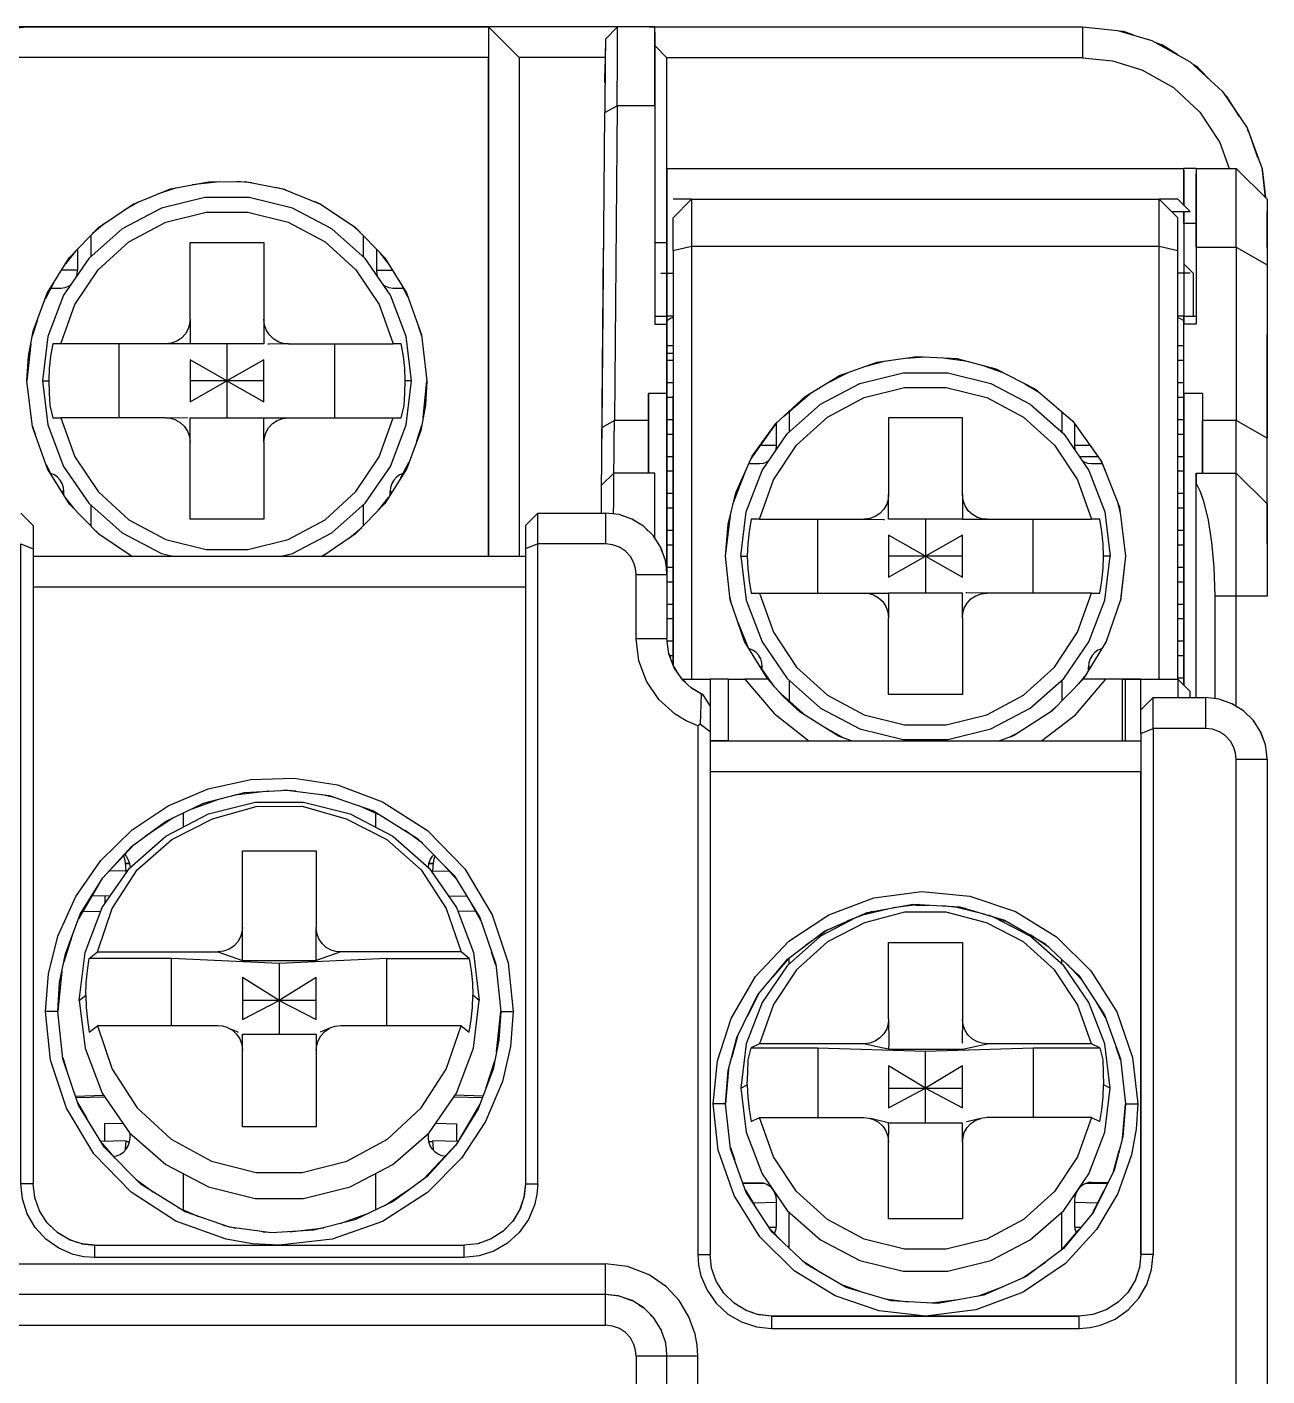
# Model space of a CAD drawing. Header units: millimetres. Extents: x 0 to 45.3, y 0 to 74.
# Drawn here: x 25.1 to 45.25, y 52.08 to 74 of the extents above; entities that cross this region are included whole.
import ezdxf

# ---------------------------------------------------------------- set-up
doc = ezdxf.new("R2010")
doc.units = ezdxf.units.MM

# ---------------------------------------------------------------- blocks, each defined once
blk = doc.blocks.new('CHINT_fe71c704c7ab591f833a72ef673cf38b_FACE_0')
at = {"color": 141, "linetype": 'Continuous', "true_color": 0x40d9ff}
for p, q in [((34.698, 74), (3.25, 74)), ((25.1, 74), (32.6, 74)), ((34.698, 74), (32.6, 74)), ((33.1, 73.502), (32.6, 74)), ((32.6, 74), (32.6, 65.4)), ((34.498, 73.729), (34.496, 73.573)), ((35.5, 73.5), (35.3, 73.7)), ((34.496, 73.502), (33.1, 73.502)), ((33.1, 73.502), (33.1, 65.4)), ((35.5, 71.7), (35.5, 73.5)), ((35.5, 69.3), (35.5, 73.5)), ((34.492, 73.1), (34.495, 73.397)), ((32.6, 72.96), (32.6, 72.96)), ((32.6, 72.8), (32.6, 72.8)), ((34.688, 72.721), (34.645, 67.603)), ((35.5, 71.7), (35.5, 69.3)), ((35.5, 71.7), (43.9, 71.7)), ((43.9, 71.67), (43.9, 71.7)), ((44.1, 71.7), (43.9, 71.7)), ((44.1, 71.7), (44.75, 71.7)), ((28.229, 71.486), (27.783, 71.435)), ((28.756, 71.465), (28.509, 71.487)), ((27.528, 71.386), (27.221, 71.281)), ((29.306, 71.351), (29.14, 71.393)), ((26.909, 71.154), (26.676, 71.02)), ((29.88, 71.116), (29.773, 71.162)), ((35.9, 71.2), (35.6, 71.2)), ((35.9, 71.2), (43.5, 71.2)), ((45.25, 71.1), (45.25, 71.1)), ((45.25, 70.415), (45.25, 71)), ((45.25, 71), (45.25, 71)), ((45.25, 71), (45.25, 71)), ((26.136, 70.61), (26.136, 70.268)), ((26.357, 70.805), (26.161, 70.636)), ((30.518, 70.657), (30.394, 70.771)), ((30.564, 70.61), (30.564, 70.268)), ((34.442, 67.157), (34.47, 70.406)), ((35.3, 70.5), (35.5, 70.5)), ((44.75, 70.421), (44.75, 67.603)), ((25.89, 70.355), (25.725, 70.149)), ((30.967, 70.161), (30.837, 70.328)), ((35.4, 70), (35.6, 70)), ((44, 70), (43.8, 70)), ((25.529, 69.834), (25.393, 69.576)), ((31.291, 69.617), (31.19, 69.805)), ((35.3, 69.3), (35.5, 69.3)), ((35.6, 69.3), (35.5, 69.3)), ((43.9, 69.3), (43.8, 69.3)), ((43.9, 69.3), (44.1, 69.3)), ((25.264, 69.226), (25.186, 68.973)), ((31.515, 68.977), (31.469, 69.12)), ((35.5, 68.044), (35.5, 69.172)), ((43.9, 68.044), (43.9, 69.172)), ((25.162, 68.848), (25.1, 68.25)), ((26.6, 67.65), (26.6, 68.85)), ((28.35, 68.85), (28.35, 68.25)), ((29.35, 68.85), (31.048, 68.85)), ((30.1, 67.65), (30.1, 68.85)), ((45.25, 66.897), (45.25, 69.006)), ((35.6, 68.816), (35.5, 68.816)), ((35.5, 68.7), (35.6, 68.7)), ((39.375, 68.62), (39.7, 68.639)), ((43.9, 68.816), (43.8, 68.816)), ((35.5, 68.585), (35.6, 68.585)), ((38.738, 68.49), (39.052, 68.574)), ((40.025, 68.62), (40.347, 68.574)), ((40.662, 68.49), (40.956, 68.385)), ((43.8, 68.585), (43.9, 68.585)), ((25.35, 68.25), (25.455, 68.25)), ((28.35, 68.25), (27.75, 68.25)), ((28.95, 68.25), (28.35, 68.25)), ((28.35, 68.25), (28.35, 67.65)), ((31.35, 68.25), (31.245, 68.25)), ((31.538, 67.652), (31.6, 68.25)), ((35.6, 68.216), (35.5, 68.216)), ((38.082, 68.201), (38.444, 68.385)), ((41.317, 68.201), (41.553, 68.058)), ((43.9, 68.216), (43.8, 68.216)), ((35.2, 67.603), (35.2, 68.044)), ((35.5, 68.044), (35.2, 68.044)), ((35.5, 67.985), (35.6, 67.985)), ((37.394, 67.672), (37.846, 68.058)), ((43.8, 67.985), (43.9, 67.985)), ((44.2, 68.044), (43.9, 68.044)), ((44.2, 68.044), (44.2, 67.603)), ((37.486, 67.751), (37.486, 67.418)), ((41.914, 67.751), (41.914, 67.418)), ((27.35, 67.65), (25.652, 67.65)), ((35.2, 67.603), (34.645, 67.603)), ((35.6, 67.616), (35.5, 67.616)), ((36.863, 66.975), (37.289, 67.575)), ((42.005, 67.673), (42.111, 67.575)), ((43.9, 67.616), (43.8, 67.616)), ((44.75, 67.603), (44.2, 67.603)), ((25.185, 67.523), (25.231, 67.38)), ((31.436, 67.274), (31.514, 67.528)), ((35.5, 67.385), (35.6, 67.385)), ((43.8, 67.385), (43.9, 67.385)), ((25.409, 66.883), (25.51, 66.695)), ((31.171, 66.666), (31.307, 66.924)), ((34.439, 66.76), (34.441, 66.929)), ((35.6, 67.016), (35.5, 67.016)), ((42.508, 67.016), (42.204, 67.016)), ((42.537, 66.975), (42.62, 66.79)), ((43.9, 67.016), (43.8, 67.016)), ((35.5, 66.785), (35.6, 66.785)), ((36.578, 66.271), (36.779, 66.79)), ((43.8, 66.785), (43.9, 66.785)), ((45.25, 66.402), (45.25, 66.776)), ((34.436, 66.385), (34.437, 66.502)), ((34.437, 66.552), (34.438, 66.61)), ((25.733, 66.339), (25.863, 66.172)), ((26.136, 66.232), (26.136, 65.89)), ((30.564, 66.232), (30.564, 65.89)), ((30.81, 66.146), (30.975, 66.351)), ((35.6, 66.416), (35.5, 66.416)), ((42.822, 66.271), (42.862, 66.106)), ((43.9, 66.416), (43.8, 66.416)), ((45.25, 65.65), (45.25, 66.313)), ((34.434, 66.1), (34.434, 66.173)), ((35.5, 66.185), (35.6, 66.185)), ((36.45, 65.4), (36.538, 66.106)), ((37.002, 66), (38.7, 66)), ((37.95, 64.8), (37.95, 66)), ((39.7, 66), (39.7, 65.4)), ((41.45, 64.8), (41.45, 66)), ((43.8, 66.185), (43.9, 66.185)), ((26.182, 65.843), (26.306, 65.729)), ((30.343, 65.696), (30.539, 65.864)), ((35.6, 65.816), (35.5, 65.816)), ((43.9, 65.816), (43.8, 65.816)), ((35.5, 65.585), (35.6, 65.585)), ((43.8, 65.585), (43.9, 65.585)), ((25.2, 65.4), (33.2, 65.4)), ((29.885, 65.4), (30.024, 65.48)), ((36.7, 65.4), (36.805, 65.4)), ((39.7, 65.4), (39.1, 65.4)), ((40.3, 65.4), (39.7, 65.4)), ((39.7, 65.4), (39.7, 64.8)), ((42.7, 65.4), (42.595, 65.4)), ((42.95, 65.4), (42.867, 64.676)), ((35.6, 65.216), (35.5, 65.216)), ((43.9, 65.216), (43.8, 65.216)), ((25.2, 64.9), (33.2, 64.9)), ((35.5, 64.985), (35.6, 64.985)), ((43.8, 64.985), (43.9, 64.985)), ((36.543, 64.646), (36.522, 64.752)), ((42.398, 64.8), (40.7, 64.8)), ((35.6, 64.616), (35.5, 64.616)), ((43.9, 64.616), (43.8, 64.616)), ((35.5, 64.385), (35.6, 64.385)), ((36.813, 63.929), (36.656, 64.319)), ((43.8, 64.385), (43.9, 64.385)), ((42.647, 64.036), (42.581, 63.918)), ((35.6, 64.016), (35.505, 64.016)), ((35.529, 63.82), (35.555, 63.746)), ((43.9, 64.016), (43.8, 64.016)), ((35.541, 63.785), (35.6, 63.785)), ((35.611, 63.599), (35.662, 63.521)), ((37.248, 63.275), (36.987, 63.645)), ((43.8, 63.785), (43.9, 63.785)), ((35.744, 63.404), (35.862, 63.288)), ((35.747, 63.4), (36.2, 63.4)), ((36.2, 63.4), (36.2, 62.963)), ((36.5, 63.4), (36.2, 63.4)), ((36.5, 63.4), (36.767, 63.4)), ((37.486, 63.382), (37.486, 63.047)), ((41.914, 63.382), (41.914, 63.045)), ((42.305, 63.471), (42.189, 63.326)), ((42.95, 62.4), (42.95, 63.4)), ((43.2, 62.9), (43.2, 63.4)), ((43.2, 63.4), (43.8, 63.4)), ((43.9, 63.416), (43.8, 63.416)), ((43.8, 63.4), (43.8, 63.1)), ((37.744, 62.816), (37.309, 63.205)), ((41.82, 62.949), (41.72, 62.859)), ((43.4, 63.1), (43.2, 62.9)), ((43.4, 62.6), (43.4, 63.1)), ((44.75, 62.959), (44.76, 62.953)), ((43.2, 62.517), (43.2, 62.9)), ((38.372, 62.443), (38.065, 62.614)), ((41.182, 62.515), (41.075, 62.462)), ((43.2, 62.517), (43.4, 62.6)), ((43.2, 62.517), (43.2, 54.05)), ((36.2, 62.4), (43.2, 62.4)), ((36.2, 61.9), (43.2, 61.9)), ((43.2, 54.05), (43.2, 61.9)), ((43.2, 61.9), (43.2, 61.9)), ((28.211, 61.446), (27.733, 61.271)), ((29.027, 61.58), (28.479, 61.515)), ((29.467, 61.579), (29.271, 61.595)), ((30.11, 61.473), (29.905, 61.522)), ((43.2, 61.4), (43.2, 61.4)), ((27.636, 61.225), (27.636, 60.996)), ((30.847, 61.186), (30.511, 61.334)), ((30.764, 61.223), (30.764, 60.996)), ((27.485, 61.153), (27.028, 60.851)), ((31.525, 60.733), (31.243, 60.94)), ((26.849, 60.719), (26.324, 60.163)), ((26.7, 60.411), (26.765, 60.413)), ((26.768, 60.398), (26.702, 60.397)), ((31.698, 60.397), (31.632, 60.398)), ((31.635, 60.413), (31.7, 60.411)), ((32.08, 60.148), (31.87, 60.384)), ((26.274, 60.082), (25.938, 59.506)), ((26.456, 59.88), (26.152, 59.873)), ((31.944, 59.88), (32.248, 59.873)), ((32.477, 59.479), (32.329, 59.741)), ((38.705, 59.574), (39.109, 59.673)), ((39.604, 59.738), (39.169, 59.684)), ((39.537, 59.73), (39.754, 59.73)), ((40.354, 59.673), (39.981, 59.717)), ((40.234, 59.687), (40.652, 59.584)), ((26.005, 59.622), (26.3, 59.629)), ((32.396, 59.622), (32.1, 59.629)), ((38.834, 59.624), (38.423, 59.465)), ((41.067, 59.438), (40.721, 59.564)), ((25.836, 59.234), (25.697, 58.803)), ((28.6, 58.829), (28.6, 59.366)), ((29.8, 58.829), (29.8, 59.366)), ((38.118, 59.331), (37.752, 59.074)), ((41.704, 59.047), (41.402, 59.245)), ((29.2, 58.779), (27.45, 58.862)), ((27.45, 57.769), (27.45, 58.862)), ((28.6, 58.829), (29.8, 58.829)), ((30.95, 58.862), (29.2, 58.779)), ((29.2, 58.779), (29.2, 58.18)), ((30.95, 57.769), (30.95, 58.862)), ((32.719, 58.75), (32.65, 58.966)), ((37.492, 58.878), (37.212, 58.556)), ((37.486, 58.77), (37.486, 58.872)), ((41.914, 58.77), (41.914, 58.849)), ((42.232, 58.526), (42.001, 58.766)), ((25.668, 58.655), (25.6, 58.001)), ((25.95, 58.18), (26.055, 58.264)), ((29.2, 58.18), (28.6, 58.18)), ((29.8, 58.18), (29.2, 58.18)), ((29.2, 58.18), (29.2, 57.632)), ((32.45, 58.18), (32.345, 58.264)), ((36.992, 58.29), (36.8, 57.916)), ((42.627, 57.902), (42.478, 58.149)), ((25.6, 58), (25.4, 58)), ((32.732, 57.345), (32.8, 58)), ((32.8, 58), (33, 58)), ((36.645, 57.599), (36.552, 57.259)), ((25.681, 57.25), (25.75, 57.035)), ((37.95, 57.408), (39.7, 57.354)), ((37.95, 57.408), (37.95, 56.276)), ((39.7, 57.354), (41.45, 57.408)), ((39.7, 56.755), (39.7, 57.354)), ((41.45, 57.408), (41.45, 56.276)), ((42.869, 57.212), (42.8, 57.417)), ((32.564, 56.766), (32.703, 57.197)), ((36.2, 57.177), (36.2, 54.05)), ((36.5, 57.057), (36.45, 56.505)), ((36.7, 56.755), (36.805, 56.808)), ((42.7, 56.755), (42.595, 56.808)), ((25.888, 56.626), (26.348, 56.637)), ((26.368, 56.608), (25.898, 56.597)), ((32.501, 56.597), (32.032, 56.608)), ((32.512, 56.626), (32.052, 56.637)), ((39.1, 56.755), (39.7, 56.755)), ((39.7, 56.755), (40.3, 56.755)), ((39.7, 56.187), (39.7, 56.755)), ((25.923, 56.521), (26.071, 56.259)), ((32.126, 55.918), (32.462, 56.494)), ((36.45, 56.5), (36.25, 56.5)), ((42.9, 55.943), (42.95, 56.495)), ((42.95, 56.5), (43.15, 56.5)), ((26.32, 55.852), (26.53, 55.616)), ((26.708, 55.886), (26.768, 55.887)), ((31.551, 55.281), (32.076, 55.837)), ((31.632, 55.887), (31.692, 55.886)), ((36.531, 55.788), (36.6, 55.584)), ((42.755, 55.401), (42.848, 55.741)), ((36.2, 55.6), (36.2, 55.6)), ((36.2, 55.581), (36.2, 55.581)), ((43.2, 55.6), (43.2, 55.6)), ((43.2, 55.581), (43.2, 55.581)), ((26.875, 55.267), (27.157, 55.061)), ((27.636, 55.364), (27.636, 54.777)), ((30.764, 55.364), (30.764, 54.776)), ((30.915, 54.847), (31.372, 55.149)), ((33.2, 55.2), (33.176, 54.988)), ((33.189, 55.1), (33.19, 55.1)), ((37.096, 55.204), (36.738, 55.197)), ((36.773, 55.098), (36.922, 54.851)), ((42.655, 55.197), (42.304, 55.204)), ((42.408, 54.71), (42.6, 55.084)), ((25.24, 54.935), (25.225, 54.977)), ((27.553, 54.814), (27.889, 54.666)), ((33.153, 54.916), (33.108, 54.785)), ((37.273, 54.894), (36.901, 54.886)), ((42.498, 54.886), (42.127, 54.894)), ((25.34, 54.7), (25.301, 54.762)), ((30.189, 54.554), (30.667, 54.729)), ((33.042, 54.672), (32.99, 54.589)), ((37.486, 54.151), (37.486, 54.739)), ((41.914, 54.129), (41.914, 54.739)), ((25.488, 54.507), (25.425, 54.57)), ((25.672, 54.358), (25.589, 54.41)), ((28.29, 54.527), (28.495, 54.478)), ((28.933, 54.421), (29.129, 54.406)), ((29.373, 54.42), (29.921, 54.485)), ((32.893, 54.488), (32.83, 54.425)), ((36.2, 54.378), (36.2, 54.378)), ((37.157, 54.492), (37.27, 54.494)), ((37.168, 54.474), (37.399, 54.234)), ((41.908, 54.122), (42.188, 54.444)), ((42.13, 54.494), (42.227, 54.492)), ((43.2, 54.378), (43.2, 54.378)), ((25.916, 54.247), (25.785, 54.293)), ((26.636, 54.2), (26.636, 54.2)), ((31.758, 54.2), (31.758, 54.2)), ((31.764, 54.2), (31.764, 54.2)), ((32.465, 54.24), (32.423, 54.225)), ((32.7, 54.34), (32.638, 54.301)), ((36.2, 54.369), (36.2, 54.369)), ((43.2, 54.369), (43.2, 54.369)), ((36.2, 54.05), (36.2, 54.05)), ((36.225, 53.828), (36.2, 54.05)), ((37.696, 53.953), (37.998, 53.755)), ((43.2, 54.05), (43.176, 53.834)), ((43.2, 54.05), (43.2, 54.05)), ((1.25, 53.9), (34.5, 53.9)), ((41.282, 53.669), (41.648, 53.926)), ((43.151, 53.758), (43.105, 53.628)), ((36.327, 53.572), (36.3, 53.615)), ((38.333, 53.562), (38.679, 53.436)), ((40.566, 53.376), (40.977, 53.535)), ((43.037, 53.515), (42.987, 53.434)), ((29.2, 53.4), (29.2, 53.4)), ((29.2, 53.4), (29.2, 53.4)), ((29.2, 53.4), (29.2, 53.4)), ((34.25, 53.4), (34.25, 53.4)), ((36.48, 53.365), (36.422, 53.423)), ((39.046, 53.327), (39.419, 53.283)), ((39.796, 53.262), (40.231, 53.316)), ((42.885, 53.33), (42.827, 53.272)), ((36.665, 53.213), (36.584, 53.264)), ((36.908, 53.099), (36.778, 53.145)), ((37.2, 53.05), (36.984, 53.074)), ((42.422, 53.075), (42.2, 53.05)), ((42.678, 53.177), (42.635, 53.15)), ((37.2, 53.05), (37.2, 53.05)), ((42.2, 53.05), (37.2, 53.05)), ((37.2, 53.05), (39.7, 53.05)), ((37.512, 53.05), (37.512, 53.05)), ((37.518, 53.05), (37.518, 53.05)), ((39.7, 53.05), (39.7, 53.05)), ((39.7, 53.05), (42.2, 53.05)), ((41.887, 53.05), (41.887, 53.05)), ((41.888, 53.05), (41.888, 53.05)), ((42.2, 53.05), (42.2, 53.05)), ((35.401, 52.834), (35.4, 52.836)), ((35.4, 52.835), (35.4, 52.835)), ((35.476, 52.617), (35.475, 52.622)), ((35.5, 52.4), (35.5, 52.4)), ((35.5, 50.4), (35.5, 52.4)), ((35.5, 52.4), (35.5, 52.4)), ((35.5, 52.25), (35.5, 52.25))]:
    blk.add_line(p, q, dxfattribs=at)
for points in [[(24.235, 73.502), (24.332, 73.64), (24.448, 73.758), (24.577, 73.852), (24.686, 73.911), (24.808, 73.956), (24.944, 73.988), (25.1, 74)], [(34.698, 74), (34.498, 73.802), (34.498, 73.719), (34.496, 73.501), (34.493, 73.194), (34.491, 72.918), (34.488, 72.608)], [(34.688, 72.721), (34.69, 72.998), (34.693, 73.251), (34.696, 73.662), (34.698, 73.917), (34.698, 74)], [(35.3, 73.914), (35.3, 72.721), (34.688, 72.721)], [(35.3, 73.914), (35.3, 74), (34.698, 74)], [(35.211, 74), (42.25, 74), (42.25, 73.5), (35.5, 73.5)], [(35.3, 72.721), (35.3, 73.256), (35.3, 73.661), (35.3, 73.914)], [(42.25, 74), (42.822, 73.945), (43.379, 73.78), (44.002, 73.435), (44.528, 72.952), (44.925, 72.359), (45.169, 71.694), (45.223, 71.227)], [(43.073, 73.87), (42.918, 73.925), (42.873, 73.93)], [(43.801, 73.546), (43.552, 73.703), (43.458, 73.736)], [(32.6, 65.4), (32.6, 73.502), (24.235, 73.502)], [(42.25, 73.5), (42.739, 73.452), (43.215, 73.306), (43.728, 73.017), (44.159, 72.614), (44.484, 72.122), (44.637, 71.7)], [(44.355, 73.111), (44.12, 73.346), (44.055, 73.387)], [(44.797, 72.55), (44.595, 72.871), (44.557, 72.909)], [(34.645, 67.603), (34.445, 67.49), (34.488, 72.608), (34.688, 72.721)], [(35.3, 72.721), (35.3, 69.172), (35.5, 69.172)], [(45.102, 71.876), (44.953, 72.302), (44.935, 72.33)], [(44.1, 71.7), (44.1, 71.614), (44.1, 70.421), (44.75, 70.421)], [(44.75, 71.7), (45.25, 71.2), (45.25, 71.133), (45.25, 70.932), (45.25, 70.607), (45.25, 70.384), (45.25, 70.134)], [(44.75, 70.421), (44.75, 70.713), (44.75, 70.976), (44.75, 71.372), (44.75, 71.618), (44.75, 71.7)], [(25.1, 68.25), (25.125, 68.649), (25.202, 69.059), (25.428, 69.673), (25.786, 70.247), (26.261, 70.74), (26.824, 71.119), (27.433, 71.368), (28.048, 71.486), (28.644, 71.487), (29.259, 71.37), (29.869, 71.123), (30.432, 70.745), (30.909, 70.254), (31.268, 69.681), (31.513, 68.999), (31.6, 68.25)], [(43.9, 71.67), (43.9, 71.583), (43.9, 71.444), (43.9, 71.26), (43.9, 71.1), (43.9, 71.67)], [(44.1, 70.421), (44.1, 70.956), (44.1, 71.361), (44.1, 71.614)], [(45.225, 71.226), (45.175, 71.668), (45.17, 71.681)], [(31.35, 68.25), (31.263, 68.968), (31.006, 69.644), (30.596, 70.239), (30.054, 70.719), (29.414, 71.055), (28.712, 71.228), (27.988, 71.228), (27.286, 71.055), (26.646, 70.719), (26.104, 70.239), (25.694, 69.644), (25.437, 68.968), (25.35, 68.25)], [(35.6, 70.364), (35.6, 70.508), (35.6, 70.64), (35.6, 70.75), (35.6, 70.833), (35.6, 70.883), (35.6, 70.9), (35.9, 71.2)], [(35.9, 71.2), (35.9, 71.176), (35.9, 71.104), (35.9, 70.986), (35.9, 70.829), (35.9, 70.641), (35.9, 70.435)], [(43.8, 70.364), (43.8, 70.508), (43.8, 70.64), (43.8, 70.75), (43.8, 70.833), (43.8, 70.883), (43.8, 70.9), (43.5, 71.2)], [(43.5, 70.435), (43.5, 70.641), (43.5, 70.829), (43.5, 70.986), (43.5, 71.104), (43.5, 71.176), (43.5, 71.2)], [(43.7, 71), (44, 71), (43.8, 71.2), (43.5, 71.2)], [(25.652, 68.85), (25.879, 69.489), (26.255, 70.053), (26.756, 70.508), (27.354, 70.828), (28.011, 70.993), (28.689, 70.993), (29.346, 70.828), (29.944, 70.508), (30.445, 70.053), (30.821, 69.489), (31.048, 68.85)], [(43.9, 70.806), (43.9, 71), (43.9, 69.3)], [(44.1, 70.806), (43.9, 70.806), (43.9, 69.3)], [(25.923, 70.39), (25.923, 70.05), (25.663, 70.05)], [(27.75, 69.25), (27.75, 70.5), (28.95, 70.5), (28.95, 69.25)], [(30.777, 70.39), (30.777, 70.05), (31.037, 70.05)], [(43.8, 63.4), (43.8, 68.001), (43.8, 70.364), (43.5, 70.435), (35.9, 70.435), (35.6, 70.364), (35.6, 68.001)], [(35.9, 70.435), (35.9, 68.114), (35.9, 65.764), (35.9, 63.4)], [(43.5, 63.4), (43.5, 65.764), (43.5, 68.114), (43.5, 70.435)], [(44.1, 70.421), (44.1, 69.172), (43.9, 69.172)], [(44.75, 70.421), (45.25, 70.134), (45.25, 67.316), (44.75, 67.603)], [(25.908, 69.954), (25.917, 69.983), (25.923, 70.05)], [(30.777, 70.05), (30.783, 69.983), (30.792, 69.954)], [(43.9, 70.15), (44.05, 70), (44.05, 69.3)], [(25.802, 69.801), (25.771, 69.78), (25.714, 69.758), (25.654, 69.75), (25.484, 69.75)], [(31.22, 69.75), (31.046, 69.75), (30.986, 69.758), (30.929, 69.78), (30.898, 69.801)], [(35.5, 69.3), (35.5, 69.291), (35.5, 65.1), (35.5, 68.044)], [(35.5, 69.172), (35.5, 69.226), (35.5, 69.266), (35.5, 69.291)], [(43.9, 68.044), (43.9, 63.3), (43.9, 69.291), (43.9, 69.3)], [(43.9, 69.291), (43.9, 69.266), (43.9, 69.226), (43.9, 69.172)], [(27.75, 69.25), (27.75, 68.85), (27.35, 68.85), (25.652, 68.85)], [(27.75, 69.25), (27.742, 69.17), (27.72, 69.095), (27.674, 69.013), (27.611, 68.945), (27.533, 68.894), (27.445, 68.861), (27.35, 68.85)], [(28.95, 69.25), (28.95, 68.85), (27.75, 68.85)], [(29.35, 68.85), (29.27, 68.858), (29.195, 68.88), (29.113, 68.926), (29.045, 68.989), (28.993, 69.067), (28.961, 69.155), (28.95, 69.25)], [(35.6, 69.281), (35.57, 69.27), (35.513, 69.235), (35.5, 69.222)], [(43.8, 69.281), (43.83, 69.27), (43.887, 69.235), (43.9, 69.222)], [(25.652, 68.85), (25.518, 68.85), (25.483, 68.652), (25.462, 68.451), (25.455, 68.25)], [(29.35, 68.85), (29.036, 68.846), (29.016, 68.846)], [(31.245, 68.25), (31.238, 68.451), (31.217, 68.652), (31.182, 68.85), (31.048, 68.85)], [(36.45, 65.4), (36.492, 65.922), (36.618, 66.431), (36.886, 67.027), (37.267, 67.555), (37.745, 67.996), (38.301, 68.334), (38.914, 68.554), (39.56, 68.647), (40.212, 68.61), (40.842, 68.443), (41.486, 68.115), (42.097, 67.594), (42.562, 66.939), (42.851, 66.194), (42.95, 65.4)], [(28.35, 68.25), (27.75, 68.593), (27.75, 67.907), (28.35, 68.25)], [(28.35, 68.25), (28.95, 67.907), (28.95, 68.593), (28.35, 68.25)], [(26.797, 65.4), (26.268, 65.755), (25.791, 66.247), (25.432, 66.82), (25.187, 67.501), (25.1, 68.25)], [(25.35, 68.25), (25.437, 67.532), (25.694, 66.856), (26.104, 66.261), (26.646, 65.781), (27.286, 65.445), (27.469, 65.4)], [(25.455, 68.25), (25.462, 68.049), (25.471, 67.846), (25.518, 67.65), (25.652, 67.65)], [(29.231, 65.4), (29.414, 65.445), (30.054, 65.781), (30.596, 66.261), (31.006, 66.856), (31.263, 67.532), (31.35, 68.25)], [(31.6, 68.25), (31.575, 67.851), (31.498, 67.441), (31.272, 66.827), (30.914, 66.254), (30.439, 65.76), (29.905, 65.4)], [(31.048, 67.65), (31.182, 67.65), (31.229, 67.846), (31.238, 68.049), (31.245, 68.25)], [(36.7, 65.4), (36.787, 66.118), (37.044, 66.794), (37.454, 67.389), (37.996, 67.869), (38.636, 68.205), (39.338, 68.378), (40.062, 68.378), (40.764, 68.205), (41.404, 67.869), (41.946, 67.389), (42.356, 66.794), (42.613, 66.118), (42.7, 65.4)], [(35.2, 68.044), (35.2, 66.75), (35.2, 67.246), (35.2, 67.603)], [(35.5, 68.044), (35.5, 67.877), (35.5, 67.696), (35.5, 67.507), (35.5, 65.1)], [(35.6, 68.001), (35.6, 63.629), (35.6, 65.608), (35.6, 68.001)], [(37.002, 66), (37.229, 66.639), (37.605, 67.203), (38.106, 67.658), (38.704, 67.978), (39.361, 68.143), (40.039, 68.143), (40.696, 67.978), (41.294, 67.658), (41.795, 67.203), (42.171, 66.639), (42.398, 66)], [(43.8, 63.4), (43.8, 65.608), (43.8, 68.001)], [(43.9, 63.3), (43.9, 67.507), (43.9, 67.696), (43.9, 67.877), (43.9, 68.044)], [(44.2, 68.044), (44.2, 66.75), (44.2, 67.246), (44.2, 67.603)], [(25.652, 67.65), (25.879, 67.012), (26.255, 66.448), (26.756, 65.992), (27.354, 65.672), (28.011, 65.507), (28.689, 65.507), (29.346, 65.672), (29.944, 65.992), (30.445, 66.448), (30.821, 67.012), (31.048, 67.65)], [(27.35, 67.65), (27.701, 67.654), (27.709, 67.654)], [(27.35, 67.65), (27.43, 67.642), (27.505, 67.62), (27.587, 67.574), (27.655, 67.511), (27.707, 67.433), (27.739, 67.345), (27.75, 67.25)], [(27.75, 67.25), (27.75, 67.65), (28.95, 67.65)], [(28.95, 67.25), (28.95, 67.65), (29.35, 67.65), (31.048, 67.65)], [(28.95, 67.25), (28.958, 67.33), (28.98, 67.405), (29.026, 67.487), (29.089, 67.555), (29.167, 67.607), (29.255, 67.639), (29.35, 67.65)], [(34.637, 66.75), (34.637, 66.766), (34.638, 66.815), (34.64, 66.989), (34.642, 67.261), (34.645, 67.603)], [(37.273, 67.553), (37.273, 67.2), (37.023, 67.2)], [(40.3, 66.4), (40.3, 67.65), (39.1, 67.65), (39.1, 66.4)], [(42.377, 67.2), (42.127, 67.2), (42.127, 67.553)], [(44.75, 66.75), (44.75, 66.766), (44.75, 66.815), (44.75, 66.989), (44.75, 67.263), (44.75, 67.603)], [(34.437, 66.552), (34.438, 66.57), (34.438, 66.628), (34.44, 66.82), (34.442, 67.119), (34.445, 67.49)], [(45.25, 66.25), (45.25, 66.318), (45.25, 66.528), (45.25, 66.878), (45.25, 67.316)], [(28.95, 67.25), (28.95, 66), (27.75, 66), (27.75, 67.25)], [(35.2, 66.75), (35.2, 66.807), (35.2, 66.976), (35.2, 67.246)], [(37.273, 67.2), (37.267, 67.133), (37.258, 67.104)], [(42.142, 67.104), (42.133, 67.133), (42.127, 67.2)], [(44.2, 67.246), (44.2, 66.976), (44.2, 66.807), (44.2, 66.75)], [(37.152, 66.951), (37.121, 66.93), (37.064, 66.908), (37.004, 66.9), (36.829, 66.9)], [(42.571, 66.9), (42.396, 66.9), (42.336, 66.908), (42.279, 66.93), (42.248, 66.951)], [(25.699, 66.45), (25.693, 66.517), (25.673, 66.58), (25.641, 66.637), (25.598, 66.685), (25.547, 66.72), (25.49, 66.743), (25.484, 66.743)], [(31.212, 66.743), (31.21, 66.743), (31.153, 66.72), (31.102, 66.685), (31.059, 66.637), (31.027, 66.58), (31.007, 66.517), (31.001, 66.45)], [(34.434, 66.1), (34.436, 66.334), (34.437, 66.498), (34.437, 66.552), (34.637, 66.75)], [(34.632, 66.085), (34.634, 66.267), (34.636, 66.533), (34.637, 66.696), (34.637, 66.75)], [(35.3, 65.695), (35.3, 65.997), (35.3, 66.314), (35.3, 66.552), (35.3, 66.7), (35.3, 66.75), (34.637, 66.75)], [(44.1, 66.731), (44.1, 66.75), (44.75, 66.75)], [(44.1, 63.1), (44.1, 66.583), (44.1, 66.731)], [(44.1, 66.731), (44.1, 66.675), (44.1, 66.583)], [(44.75, 64.75), (44.75, 65.159), (44.75, 65.552), (44.75, 65.952), (44.75, 66.287), (44.75, 66.54), (44.75, 66.697), (44.75, 66.75)], [(44.75, 66.75), (45.25, 66.25), (45.25, 66.207), (45.25, 66.079)], [(25.699, 66.393), (25.699, 66.45), (25.663, 66.45)], [(31.001, 66.392), (31.001, 66.45), (31.037, 66.45)], [(44.1, 66.583), (44.164, 66.449), (44.219, 66.291), (44.293, 65.986), (44.349, 65.629), (44.386, 65.221), (44.4, 64.75)], [(39.1, 66.4), (39.092, 66.32), (39.07, 66.245), (39.024, 66.163), (38.961, 66.095), (38.883, 66.044), (38.795, 66.011), (38.7, 66)], [(40.3, 66), (39.1, 66), (39.1, 66.4)], [(40.3, 66.4), (40.3, 66), (40.7, 66), (42.398, 66)], [(40.7, 66), (40.62, 66.008), (40.545, 66.03), (40.463, 66.076), (40.395, 66.139), (40.343, 66.217), (40.311, 66.305), (40.3, 66.4)], [(25, 66.1), (25.2, 65.9), (25.2, 65.517)], [(33.4, 66.1), (33.2, 65.9), (33.2, 65.517)], [(33.4, 65.6), (33.4, 66.1), (34.5, 66.1), (34.5, 65.6), (33.4, 65.6)], [(35.5, 65.1), (35.493, 65.216), (35.473, 65.331), (35.398, 65.541), (35.278, 65.728), (35.12, 65.885), (34.931, 66.002), (34.721, 66.075), (34.5, 66.1)], [(34.794, 66.05), (34.723, 66.075), (34.722, 66.075)], [(35.01, 65.953), (34.934, 66.001), (34.932, 66.002)], [(37.002, 66), (36.868, 66), (36.833, 65.802), (36.812, 65.601), (36.805, 65.4)], [(38.7, 66), (39.018, 65.996), (39.035, 65.996)], [(42.595, 65.4), (42.588, 65.601), (42.567, 65.802), (42.532, 66), (42.398, 66)], [(45.25, 65.6), (45.25, 66.079), (45.25, 65.188)], [(45.25, 65.6), (45.25, 65.873), (45.25, 66.079)], [(35.191, 65.814), (35.123, 65.882), (35.122, 65.883)], [(25, 65.6), (25.2, 65.517), (25.2, 55.2), (25, 55.2), (25, 65.6)], [(33.4, 65.6), (33.2, 65.517), (33.2, 55.2), (33.4, 55.2), (33.4, 65.6)], [(35, 65.1), (34.99, 65.197), (34.962, 65.291), (34.905, 65.394), (34.825, 65.48), (34.726, 65.546), (34.616, 65.586), (34.5, 65.6)], [(35.334, 65.641), (35.282, 65.724), (35.28, 65.726)], [(39.7, 65.4), (39.1, 65.743), (39.1, 65.057), (39.7, 65.4)], [(39.7, 65.4), (40.3, 65.057), (40.3, 65.743), (39.7, 65.4)], [(45.25, 65.6), (45.25, 65.278), (45.25, 65.018), (45.25, 64.75), (44.75, 64.75)], [(35.433, 65.441), (35.401, 65.534), (35.399, 65.537)], [(37.138, 63.4), (36.762, 64.011), (36.529, 64.688), (36.45, 65.4)], [(36.7, 65.4), (36.787, 64.682), (37.044, 64.006), (37.454, 63.411), (37.996, 62.931), (38.636, 62.595), (39.338, 62.422), (40.062, 62.422), (40.764, 62.595), (41.404, 62.931), (41.946, 63.411), (42.356, 64.006), (42.613, 64.682), (42.7, 65.4)], [(36.805, 65.4), (36.812, 65.199), (36.833, 64.998), (36.868, 64.8), (37.002, 64.8)], [(42.95, 65.4), (42.871, 64.688), (42.638, 64.011), (42.262, 63.4)], [(42.398, 64.8), (42.532, 64.8), (42.567, 64.998), (42.588, 65.199), (42.595, 65.4)], [(35.476, 65.315), (35.475, 65.323), (35.474, 65.325)], [(35.5, 65.1), (35.5, 64.054), (35, 64.054), (35, 65.1), (35.5, 65.1)], [(37.002, 64.8), (38.7, 64.8), (39.1, 64.8), (39.1, 64.4)], [(37.002, 64.8), (37.229, 64.162), (37.605, 63.598), (38.106, 63.142), (38.704, 62.822), (39.361, 62.657), (40.039, 62.657), (40.696, 62.822), (41.294, 63.142), (41.795, 63.598), (42.171, 64.162), (42.398, 64.8)], [(38.7, 64.8), (38.78, 64.792), (38.855, 64.77), (38.937, 64.724), (39.005, 64.661), (39.057, 64.583), (39.089, 64.495), (39.1, 64.4)], [(40.3, 64.4), (40.3, 64.8), (39.1, 64.8)], [(40.3, 64.4), (40.308, 64.48), (40.33, 64.555), (40.376, 64.637), (40.439, 64.705), (40.517, 64.757), (40.605, 64.789), (40.7, 64.8)], [(40.7, 64.8), (40.37, 64.804), (40.357, 64.804)], [(44.75, 62.959), (44.75, 64.75), (44.4, 64.75), (44.4, 63.083)], [(40.3, 64.4), (40.3, 63.15), (39.1, 63.15), (39.1, 64.4)], [(36, 62.64), (35.809, 62.723), (35.632, 62.831), (35.367, 63.07), (35.167, 63.366), (35.043, 63.7), (35, 64.054)], [(36.062, 63.155), (35.898, 63.255), (35.757, 63.385), (35.617, 63.584), (35.53, 63.812), (35.5, 64.054)], [(37.049, 63.6), (37.043, 63.667), (37.023, 63.73), (36.991, 63.787), (36.948, 63.835), (36.897, 63.87), (36.84, 63.893), (36.834, 63.893)], [(42.566, 63.893), (42.56, 63.893), (42.503, 63.87), (42.452, 63.835), (42.409, 63.787), (42.377, 63.73), (42.357, 63.667), (42.351, 63.6)], [(37.049, 63.557), (37.049, 63.6), (37.019, 63.6)], [(42.351, 63.544), (42.351, 63.6), (42.385, 63.6)], [(36.5, 63.4), (36.433, 63.4), (36.37, 63.4), (36.313, 63.4), (36.265, 63.4), (36.23, 63.4), (36.208, 63.4), (36.2, 63.4)], [(36.5, 62.4), (36.5, 62.4), (36.5, 63.4)], [(36.5, 62.4), (42.9, 62.4), (42.9, 63.4)], [(38.496, 62.4), (38.289, 62.472), (37.665, 62.866), (37.385, 63.119), (37.138, 63.4), (36.767, 63.4)], [(36.767, 63.4), (37.239, 62.842), (37.807, 62.4)], [(42.633, 63.4), (42.262, 63.4), (41.751, 62.879), (41.13, 62.481), (40.901, 62.4)], [(41.583, 62.4), (42.137, 62.819), (42.633, 63.4)], [(43.2, 63.4), (42.9, 63.4), (42.633, 63.4)], [(42.9, 63.4), (42.967, 63.4), (43.03, 63.4), (43.087, 63.4), (43.135, 63.4), (43.17, 63.4), (43.192, 63.4), (43.2, 63.4)], [(44, 63.1), (44, 63.2), (43.8, 63.4)], [(36.044, 62.671), (36.062, 63.155), (36.083, 63.145), (35.893, 63.26)], [(36.083, 63.145), (36.2, 62.963), (36.2, 62.552)], [(43.4, 63.1), (44.25, 63.1), (44.25, 62.6), (43.4, 62.6)], [(45.25, 62.1), (45.243, 62.216), (45.223, 62.331), (45.148, 62.541), (45.028, 62.728), (44.87, 62.885), (44.681, 63.002), (44.471, 63.075), (44.25, 63.1)], [(44.544, 63.05), (44.473, 63.075), (44.472, 63.075)], [(44.75, 62.959), (44.684, 63.001), (44.682, 63.002)], [(44.941, 62.814), (44.873, 62.882), (44.872, 62.883)], [(45.084, 62.641), (45.032, 62.724), (45.03, 62.726)], [(36.044, 62.671), (36, 62.64), (36, 54.05), (36.2, 54.05)], [(36.044, 62.671), (36.2, 62.552), (36.2, 54.05)], [(43.4, 62.6), (43.4, 54.05), (43.2, 54.05)], [(44.75, 62.1), (44.74, 62.197), (44.712, 62.291), (44.655, 62.394), (44.575, 62.48), (44.476, 62.546), (44.366, 62.586), (44.25, 62.6)], [(45.183, 62.441), (45.151, 62.534), (45.149, 62.537)], [(36.5, 62.4), (36.396, 62.4), (36.296, 62.4), (36.2, 62.4)], [(45.226, 62.315), (45.225, 62.323), (45.224, 62.325)], [(45.25, 62.1), (45.25, 51.4), (44.75, 51.4), (44.75, 62.1), (45.25, 62.1)], [(25.4, 58), (25.45, 58.612), (25.602, 59.221), (25.892, 59.87), (26.3, 60.456), (26.808, 60.953), (27.395, 61.344), (28.044, 61.62), (28.735, 61.772), (29.444, 61.792), (30.144, 61.681), (30.879, 61.409), (31.609, 60.939), (32.213, 60.316), (32.66, 59.571), (32.917, 58.791), (33, 58)], [(25.6, 58), (25.631, 58.468), (25.724, 58.937), (25.966, 59.581), (26.33, 60.173), (26.798, 60.682), (27.351, 61.089), (27.971, 61.384), (28.637, 61.556), (29.325, 61.598), (30.009, 61.508), (30.73, 61.259), (31.447, 60.813), (32.04, 60.212), (32.461, 59.525), (32.717, 58.77), (32.8, 58)], [(25.95, 58.18), (26.044, 58.956), (26.322, 59.687), (26.767, 60.33), (27.354, 60.849), (28.048, 61.212), (28.808, 61.399), (29.592, 61.399), (30.352, 61.212), (31.046, 60.849), (31.633, 60.33), (32.078, 59.687), (32.356, 58.956), (32.45, 58.18)], [(26.247, 58.967), (26.486, 59.675), (26.892, 60.302), (27.454, 60.796), (28.112, 61.132), (28.826, 61.333), (29.574, 61.336), (30.288, 61.132), (30.946, 60.796), (31.508, 60.302), (31.914, 59.675), (32.153, 58.967)], [(26.709, 60.285), (26.706, 60.352), (26.699, 60.417), (26.688, 60.476), (26.673, 60.526), (26.671, 60.531)], [(26.688, 60.549), (26.713, 60.523), (26.746, 60.467), (26.768, 60.404), (26.775, 60.338), (26.775, 60.337)], [(28.6, 59.366), (28.6, 60.613), (29.8, 60.613), (29.8, 59.366)], [(31.625, 60.337), (31.625, 60.338), (31.632, 60.404), (31.654, 60.467), (31.687, 60.523), (31.71, 60.546)], [(31.728, 60.529), (31.727, 60.526), (31.712, 60.476), (31.701, 60.417), (31.694, 60.352), (31.691, 60.285)], [(26.709, 60.245), (26.709, 60.285), (26.433, 60.279)], [(31.691, 60.245), (31.691, 60.285), (31.964, 60.279)], [(26.367, 59.878), (26.367, 59.768), (26.379, 59.769)], [(36.25, 56.5), (36.321, 57.197), (36.54, 57.885), (36.938, 58.568), (37.479, 59.14), (38.13, 59.572), (38.862, 59.847), (39.641, 59.95), (40.422, 59.874), (41.164, 59.624), (41.829, 59.215), (42.388, 58.662), (42.81, 57.993), (43.066, 57.254), (43.15, 56.5)], [(36.45, 56.5), (36.495, 57.04), (36.634, 57.578), (36.97, 58.263), (37.456, 58.851), (38.061, 59.307), (38.754, 59.609), (39.501, 59.744), (40.26, 59.701), (40.986, 59.485), (41.64, 59.107), (42.193, 58.585), (42.611, 57.945), (42.867, 57.232), (42.95, 56.5)], [(38.565, 59.52), (37.996, 59.221), (37.454, 58.742), (37.044, 58.147), (36.787, 57.472), (36.7, 56.755)], [(42.398, 57.475), (42.171, 58.113), (41.795, 58.676), (41.294, 59.131), (40.692, 59.44), (40.039, 59.616), (39.361, 59.616), (38.708, 59.44), (38.106, 59.131), (37.605, 58.676), (37.229, 58.113), (37.002, 57.475)], [(42.7, 56.755), (42.613, 57.472), (42.356, 58.147), (41.946, 58.742), (41.404, 59.221), (40.817, 59.529)], [(28.6, 59.366), (28.592, 59.286), (28.57, 59.211), (28.524, 59.13), (28.461, 59.061), (28.383, 59.01), (28.295, 58.978), (28.2, 58.967)], [(30.2, 58.967), (30.12, 58.974), (30.045, 58.997), (29.963, 59.042), (29.895, 59.105), (29.843, 59.183), (29.811, 59.271), (29.8, 59.366)], [(39.1, 57.874), (39.1, 59.123), (40.3, 59.123), (40.3, 57.874)], [(26.055, 58.264), (26.061, 58.464), (26.081, 58.664), (26.113, 58.862)], [(27.45, 58.862), (26.113, 58.862), (26.247, 58.967), (28.2, 58.967), (28.6, 58.829)], [(30.95, 58.862), (32.287, 58.862), (32.153, 58.967), (30.2, 58.967), (29.8, 58.829)], [(32.287, 58.862), (32.319, 58.664), (32.339, 58.464), (32.345, 58.264)], [(29.2, 58.18), (28.6, 58.551), (28.6, 57.867), (29.2, 58.18)], [(29.2, 58.18), (29.8, 57.867), (29.8, 58.551), (29.2, 58.18)], [(25.95, 58.18), (26.044, 57.404), (26.322, 56.674), (26.767, 56.03), (27.354, 55.512), (28.048, 55.149), (28.808, 54.962), (29.592, 54.962), (30.352, 55.149), (31.046, 55.512), (31.633, 56.03), (32.078, 56.674), (32.356, 57.404), (32.45, 58.18)], [(26.055, 58.264), (26.061, 58.063), (26.081, 57.863), (26.113, 57.665), (26.247, 57.769)], [(32.153, 57.769), (32.287, 57.665), (32.319, 57.863), (32.339, 58.063), (32.345, 58.264)], [(25.987, 54.224), (26.2, 54.2), (29.2, 54.2), (28.764, 54.225), (28.337, 54.299), (27.521, 54.591), (26.792, 55.061), (26.188, 55.684), (25.74, 56.429), (25.483, 57.209), (25.4, 58)], [(32.8, 58), (32.769, 57.532), (32.676, 57.063), (32.434, 56.419), (32.07, 55.827), (31.602, 55.318), (31.049, 54.911), (30.429, 54.616), (29.763, 54.444), (29.075, 54.402), (28.391, 54.492), (27.67, 54.741), (26.953, 55.188), (26.36, 55.788), (25.939, 56.475), (25.683, 57.23), (25.6, 58)], [(33, 58), (32.957, 57.431), (32.826, 56.863), (32.552, 56.21), (32.16, 55.617), (31.606, 55.059), (30.875, 54.589), (30.061, 54.299), (29.2, 54.2)], [(28.365, 57.735), (28.355, 57.739), (28.28, 57.762), (28.2, 57.769), (26.247, 57.769)], [(26.247, 57.769), (26.486, 57.061), (26.892, 56.434), (27.442, 55.926), (28.1, 55.569), (28.826, 55.385), (29.574, 55.385), (30.3, 55.569), (30.958, 55.926), (31.508, 56.434), (31.914, 57.061), (32.153, 57.769)], [(28.365, 57.735), (28.437, 57.694), (28.505, 57.631), (28.557, 57.553), (28.589, 57.465), (28.6, 57.37)], [(28.365, 57.735), (28.498, 57.678), (28.533, 57.663)], [(29.8, 57.37), (29.811, 57.45), (29.83, 57.525), (29.876, 57.606), (29.939, 57.675), (30.017, 57.726), (30.034, 57.734)], [(30.034, 57.734), (29.902, 57.678), (29.866, 57.663)], [(32.153, 57.769), (30.2, 57.769), (30.105, 57.758), (30.034, 57.734)], [(39.1, 57.874), (39.092, 57.795), (39.07, 57.72), (39.024, 57.638), (38.961, 57.57), (38.883, 57.518), (38.795, 57.486), (38.7, 57.475)], [(39.1, 57.874), (39.105, 57.492), (39.105, 57.472), (39.101, 57.386), (39.045, 57.396), (38.888, 57.433), (38.7, 57.475)], [(40.3, 57.874), (40.295, 57.513), (40.295, 57.485)], [(40.7, 57.475), (40.62, 57.483), (40.545, 57.505), (40.463, 57.551), (40.395, 57.614), (40.343, 57.691), (40.311, 57.779), (40.3, 57.874)], [(28.6, 57.37), (28.6, 57.632), (29.8, 57.632), (29.8, 57.37)], [(38.7, 57.475), (37.002, 57.475), (36.868, 57.408), (37.95, 57.408)], [(39.101, 57.386), (40.3, 57.386), (40.7, 57.475)], [(41.45, 57.408), (42.532, 57.408), (42.398, 57.475), (40.7, 57.475)], [(29.8, 57.37), (29.8, 56.123), (28.6, 56.123), (28.6, 57.37)], [(36.805, 56.808), (36.812, 57.009), (36.82, 57.213), (36.868, 57.408)], [(42.532, 57.408), (42.58, 57.213), (42.588, 57.009), (42.595, 56.808)], [(39.7, 56.755), (39.1, 57.116), (39.1, 56.431), (39.7, 56.755)], [(39.7, 56.755), (40.3, 56.431), (40.3, 57.116), (39.7, 56.755)], [(36.805, 56.808), (36.812, 56.607), (36.833, 56.407), (36.868, 56.209), (37.002, 56.276)], [(42.398, 56.276), (42.532, 56.209), (42.567, 56.407), (42.588, 56.607), (42.595, 56.808)], [(36.7, 56.755), (36.787, 56.037), (37.044, 55.362), (37.454, 54.767), (37.996, 54.288), (38.636, 53.952), (39.338, 53.78), (40.062, 53.78), (40.764, 53.952), (41.404, 54.288), (41.946, 54.767), (42.356, 55.362), (42.613, 56.037), (42.7, 56.755)], [(39.7, 53.05), (38.948, 53.133), (38.234, 53.377), (37.569, 53.787), (37.011, 54.339), (36.59, 55.007), (36.334, 55.746), (36.25, 56.5)], [(42.95, 56.5), (42.905, 55.96), (42.766, 55.422), (42.43, 54.737), (41.944, 54.149), (41.339, 53.693), (40.646, 53.391), (39.899, 53.256), (39.14, 53.299), (38.414, 53.515), (37.76, 53.893), (37.207, 54.415), (36.789, 55.055), (36.533, 55.769), (36.45, 56.5)], [(43.15, 56.5), (43.125, 56.085), (43.049, 55.671), (42.825, 55.039), (42.48, 54.457), (41.973, 53.905), (41.289, 53.438), (40.519, 53.149), (39.7, 53.05)], [(26.367, 55.888), (26.367, 56.177), (26.661, 56.184)], [(31.739, 56.184), (32.079, 56.176), (32.079, 55.887)], [(37.002, 56.276), (38.7, 56.276), (38.78, 56.268), (38.803, 56.263)], [(42.398, 56.276), (42.171, 55.638), (41.795, 55.075), (41.294, 54.62), (40.696, 54.3), (40.039, 54.135), (39.361, 54.135), (38.704, 54.3), (38.106, 54.62), (37.605, 55.075), (37.229, 55.638), (37.002, 56.276)], [(38.803, 56.263), (38.855, 56.246), (38.937, 56.2), (39.005, 56.137), (39.057, 56.06), (39.089, 55.972), (39.1, 55.876)], [(39.1, 55.876), (39.103, 56.126), (39.1, 56.192), (39.053, 56.202), (39.035, 56.206), (38.893, 56.24), (38.834, 56.255), (38.803, 56.263)], [(40.3, 55.876), (40.3, 56.187), (39.101, 56.187)], [(40.3, 55.876), (40.311, 55.956), (40.33, 56.031), (40.376, 56.113), (40.439, 56.181), (40.517, 56.233), (40.598, 56.263)], [(40.598, 56.263), (40.507, 56.24), (40.393, 56.213), (40.367, 56.207)], [(42.398, 56.276), (40.7, 56.276), (40.598, 56.263)], [(26.504, 55.645), (26.553, 55.652), (26.613, 55.675), (26.667, 55.712), (26.713, 55.76), (26.746, 55.818), (26.768, 55.882), (26.775, 55.948), (26.775, 56.024)], [(31.895, 55.645), (31.847, 55.652), (31.787, 55.675), (31.733, 55.712), (31.687, 55.76), (31.654, 55.818), (31.632, 55.882), (31.625, 55.948), (31.625, 56.024)], [(26.694, 55.74), (26.699, 55.768), (26.706, 55.83), (26.709, 55.896), (26.3, 55.886)], [(32.107, 55.886), (31.691, 55.896), (31.694, 55.83), (31.701, 55.768), (31.706, 55.74)], [(40.3, 55.876), (40.3, 54.628), (39.1, 54.628), (39.1, 55.876)], [(26.2, 54), (26.026, 54.013), (25.853, 54.052), (25.617, 54.151), (25.407, 54.3), (25.232, 54.491), (25.103, 54.713), (25.025, 54.954), (25, 55.2)], [(26.2, 54.2), (25.998, 54.221), (25.801, 54.283), (25.599, 54.4), (25.43, 54.562), (25.303, 54.758), (25.225, 54.976), (25.2, 55.2)], [(33.2, 55.2), (33.179, 54.998), (33.117, 54.801), (33, 54.599), (32.838, 54.43), (32.642, 54.303), (32.424, 54.226), (32.2, 54.2)], [(33.4, 55.2), (33.387, 55.026), (33.349, 54.853), (33.249, 54.617), (33.1, 54.407), (32.91, 54.232), (32.687, 54.103), (32.446, 54.026), (32.2, 54)], [(36.731, 55.216), (37.004, 55.222), (37.064, 55.216), (37.121, 55.195), (37.172, 55.161), (37.215, 55.114)], [(37.215, 55.114), (37.247, 55.058), (37.267, 54.995), (37.273, 54.929), (37.273, 54.529), (37.267, 54.462), (37.247, 54.398), (37.245, 54.395)], [(42.152, 54.403), (42.133, 54.462), (42.127, 54.529), (42.127, 54.929), (42.133, 54.995), (42.153, 55.058), (42.185, 55.114)], [(42.396, 55.222), (42.368, 55.221), (42.336, 55.216), (42.279, 55.195), (42.228, 55.161), (42.185, 55.114)], [(42.665, 55.216), (42.396, 55.222), (42.347, 55.218)], [(26.2, 54.2), (32.2, 54.2), (32.2, 54), (26.2, 54), (26.2, 54.2)], [(29.2, 54.2), (29.2, 54.2), (32.2, 54.2)], [(36, 54.05), (36.013, 53.876), (36.051, 53.704), (36.15, 53.469), (36.299, 53.258), (36.49, 53.083), (36.713, 52.953), (36.954, 52.876), (37.2, 52.85)], [(37.2, 53.05), (36.991, 53.072), (36.788, 53.139), (36.59, 53.258), (36.424, 53.419), (36.3, 53.614), (36.225, 53.828), (36.2, 54.05)], [(43.2, 54.05), (43.178, 53.841), (43.111, 53.638), (42.992, 53.44), (42.831, 53.274), (42.636, 53.15), (42.422, 53.075), (42.2, 53.05)], [(42.2, 52.85), (42.374, 52.863), (42.546, 52.901), (42.781, 53), (42.992, 53.149), (43.167, 53.34), (43.297, 53.563), (43.374, 53.804), (43.4, 54.05)], [(34.716, 53.376), (34.71, 53.378), (34.5, 53.4), (34.5, 53.9)], [(36, 52.4), (35.989, 52.579), (35.957, 52.755), (35.857, 53.039), (35.699, 53.302), (35.49, 53.527), (35.21, 53.722), (34.86, 53.856), (34.5, 53.9)], [(1.25, 52.9), (34.5, 52.9), (34.5, 53.4), (1.25, 53.4), (1.25, 52.9)], [(35.5, 52.4), (35.493, 52.515), (35.473, 52.629), (35.399, 52.838), (35.279, 53.026), (35.121, 53.184), (34.932, 53.302), (34.722, 53.375), (34.5, 53.4)], [(34.795, 53.35), (34.914, 53.31), (34.923, 53.305)], [(35.041, 53.234), (35.111, 53.191), (35.116, 53.187)], [(35.234, 53.072), (35.277, 53.03), (35.278, 53.028)], [(35, 52.4), (34.99, 52.497), (34.962, 52.59), (34.905, 52.694), (34.825, 52.78), (34.726, 52.846), (34.616, 52.886), (34.5, 52.9)], [(37.2, 53.05), (37.2, 52.85), (42.2, 52.85), (42.2, 53.05)], [(35.399, 52.837), (35.4, 52.835), (35.424, 52.768)], [(35.474, 52.624), (35.475, 52.622), (35.476, 52.616)], [(35.5, 49.9), (35.5, 52.4), (35, 52.4), (35, 42.174), (35.085, 42.111), (35.043, 41.937), (35.351, 42)], [(36, 50.9), (36, 52.4), (35.5, 52.4)]]:
    blk.add_lwpolyline(points, dxfattribs=at)
blk = doc.blocks.new('CHINT_fe71c704c7ab591f833a72ef673cf38b')
at = {"color": 141, "true_color": 0x40d9ff}
blk.add_blockref('CHINT_fe71c704c7ab591f833a72ef673cf38b_FACE_0', (0, 0), dxfattribs=at)

msp = doc.modelspace()

# ---------------------------------------------------------------- block references
at = {"color": 141, "true_color": 0x40d9ff}
msp.add_blockref('CHINT_fe71c704c7ab591f833a72ef673cf38b', (0, 0), dxfattribs=at)

doc.saveas('drawing.dxf')
